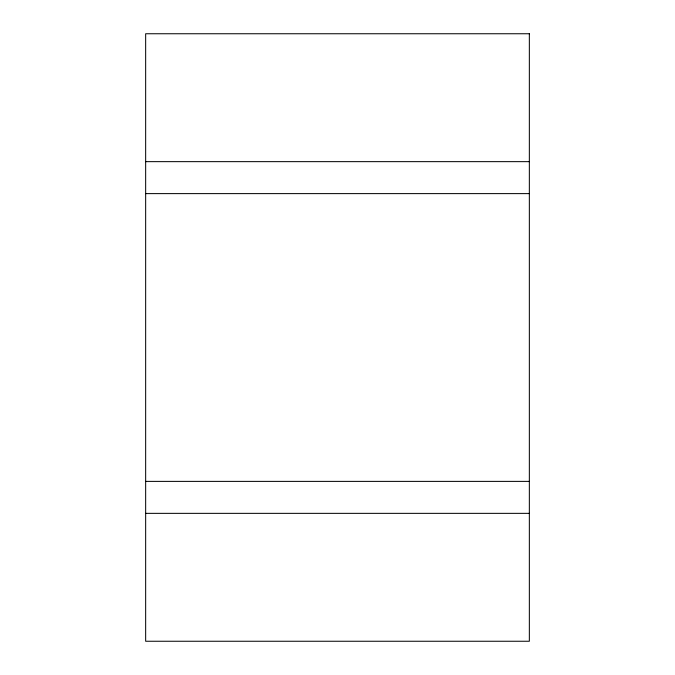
<?xml version="1.0" encoding="UTF-8"?>
<svg xmlns="http://www.w3.org/2000/svg" width="675" height="675" viewBox="0 0 675 675"><rect width="100%" height="100%" fill="white"/><g stroke="black" fill="none" stroke-linecap="round" stroke-linejoin="round"><path stroke-width="1.01" d="M145.657 161.646L529.343 161.646M145.657 193.615L529.343 193.615M145.657 481.385L529.343 481.385M145.657 513.354L529.343 513.354M529.343 33.75L145.657 33.75L145.657 641.25L529.343 641.25L529.343 33.75"/></g></svg>
